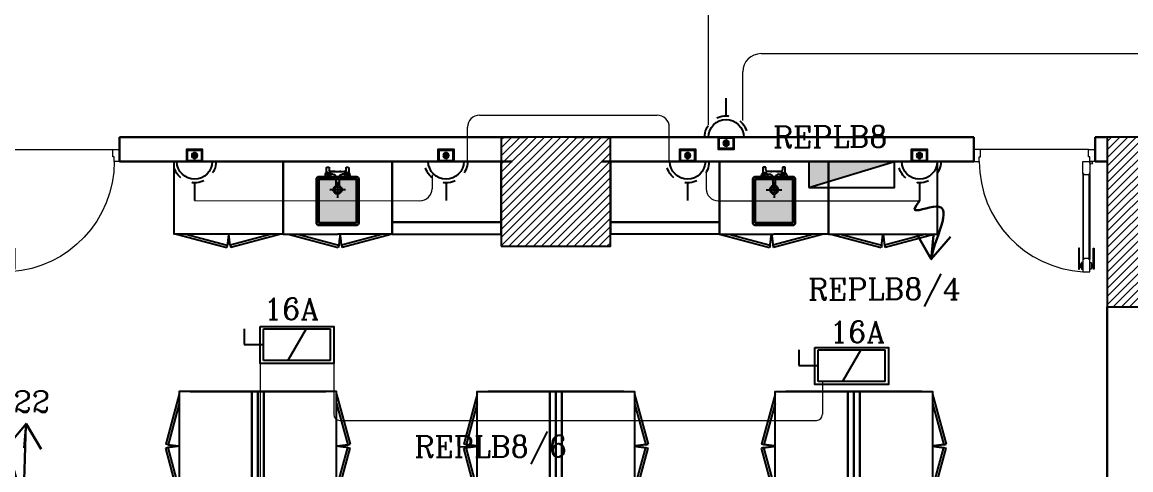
# Model space of a CAD drawing. Extents: x 1315 to 1416, y 473 to 837.
# Drawn here: x 1329.28 to 1338.43, y 679.48 to 683.18 of the extents above; entities that cross this region are included whole.
import ezdxf

# ---------------------------------------------------------------- set-up
doc = ezdxf.new("R2010")
doc.units = 0
doc.header["$MEASUREMENT"] = 0
doc.linetypes.add('ACAD_ISO02W100', pattern=[15, 12, -3])
doc.linetypes.add('DASHED', pattern=[19.05, 12.7, -6.35])
doc.layers.get('0').update_dxf_attribs({"color": 252, "linetype": 'CONTINUOUS', "lineweight": 30})
for name, color, linetype in [('-FUR', 252, 'CONTINUOUS'), ('E-SOCKETS', 6, 'CONTINUOUS'), ('E-WIRING', 3, 'CONTINUOUS'), ('ELE', 2, 'CONTINUOUS'), ('SAN', 252, 'CONTINUOUS'), ('WIRING', 4, 'CONTINUOUS')]:
    doc.layers.add(name, color=color, linetype=linetype)
for name, color, linetype, lineweight in [('Column', 252, 'CONTINUOUS', 25), ('DOOR', 252, 'CONTINUOUS', 9), ('hatch', 252, 'CONTINUOUS', 9), ('Wall', 252, 'CONTINUOUS', 30), ('WIRRING', 3, 'CONTINUOUS', 5)]:
    doc.layers.add(name, color=color, linetype=linetype, lineweight=lineweight)
doc.styles.add('ARIAL', font='arial.ttf')
doc.styles.add('E80', font='romanc.shx')
doc.dimstyles.new('DIM-100-IN', dxfattribs={"dimtxt": 0.22, "dimasz": 0.1, "dimexe": 0.15, "dimexo": 0.15, "dimgap": 0, "dimtad": 0, "dimrnd": 0.05, "dimzin": 1, "dimdsep": 46, "dimtxsty": 'ARIAL', "dimblk": 'DOT', "dimcen": 0.2, "dimclrd": 256, "dimclre": 256, "dimclrt": 23, "dimadec": 0, "dimazin": 0, "dimtfac": 1, "dimtmove": 2, "dimatfit": 2, "dimldrblk": 'OPEN90', "dimfxl": 0.15, "dimfxlon": 1, "dimtolj": 1, "dimtzin": 0, "dimlwe": -1, "dimarcsym": 0})

# ---------------------------------------------------------------- blocks, each defined once
blk = doc.blocks.new('d3')
at = {"layer": 'DOOR'}
for p, q in [((45.6622, -61.5054), (45.6622, -60.8055)), ((45.6672, -60.8055), (45.6672, -61.5054)), ((45.7138, -60.8055), (45.7138, -61.5054)), ((45.7188, -61.5054), (45.7188, -60.8055)), ((45.6738, -61.711), (46.5627, -61.711))]:
    blk.add_line(p, q, dxfattribs=at)
for points in [[(45.6343, -60.8945), (45.6263, -60.8945), (45.6263, -60.7222), (45.6343, -60.7222)], [(45.6461, -60.74), (45.6396, -60.74), (45.6396, -60.7602), (45.6461, -60.7602)], [(45.6672, -60.8), (45.6672, -60.8111), (45.7138, -60.8111), (45.7138, -60.8), (45.7183, -60.8), (45.7183, -60.7), (45.7183, -60.7), (45.6627, -60.7), (45.6627, -60.8)], [(45.7349, -60.74), (45.7414, -60.74), (45.7414, -60.7602), (45.7349, -60.7602)], [(45.7466, -60.8945), (45.7547, -60.8945), (45.7547, -60.7222), (45.7466, -60.7222)], [(45.6672, -61.511), (45.6672, -61.4999), (45.7138, -61.4999), (45.7138, -61.511), (45.7183, -61.511), (45.7183, -61.611), (45.7183, -61.611), (45.6627, -61.611), (45.6627, -61.511)], [(45.6183, -61.711), (45.6183, -61.611), (45.6627, -61.611), (45.6627, -61.6489), (45.6738, -61.6489), (45.6738, -61.711)], [(46.6183, -61.711), (46.6183, -61.611), (46.5737, -61.611), (46.5737, -61.6489), (46.5626, -61.6489), (46.5627, -61.711)]]:
    blk.add_lwpolyline(points, close=True, dxfattribs=at)
for points in [[(45.6343, -60.7403, -1), (45.6396, -60.7403), (45.6396, -60.7403), (45.6396, -60.7599), (45.6396, -60.7599, -1), (45.6343, -60.7599), (45.6343, -60.7599)], [(45.7466, -60.7403, 1), (45.7414, -60.7403), (45.7414, -60.7403), (45.7414, -60.7599), (45.7414, -60.7599, 1), (45.7466, -60.7599), (45.7466, -60.7599)], [(45.6672, -60.8105), (45.6672, -60.8105, -1), (45.6672, -60.8006)], [(45.7138, -60.8105), (45.7138, -60.8105, 1), (45.7138, -60.8006)], [(45.6672, -61.5005), (45.6672, -61.5005, 1), (45.6672, -61.5104)], [(45.7138, -61.5005), (45.7138, -61.5005, -1), (45.7138, -61.5104)]]:
    blk.add_lwpolyline(points, format="xyb", close=True, dxfattribs=at)
for points in [[(45.6516, -60.7674), (45.6461, -60.7674), (45.6461, -60.7329), (45.6516, -60.7329)], [(45.6627, -60.7778), (45.6516, -60.7778), (45.6516, -60.7222), (45.6627, -60.7222)], [(45.7183, -60.7778), (45.7294, -60.7778), (45.7294, -60.7222), (45.7183, -60.7222)], [(45.7294, -60.7674), (45.7349, -60.7674), (45.7349, -60.7329), (45.7294, -60.7329)]]:
    blk.add_lwpolyline(points, dxfattribs=at)
blk.add_circle((45.6516, -61.5999), 0.0111, dxfattribs=at)
blk.add_arc((45.6609, -61.611), 0.9128, 360, 86.39768, dxfattribs=at)
blk = doc.blocks.new('YY5Y5')
at = {"layer": 'SAN', "color": 1}
for p, q in [((434.16, 537.56), (433.7, 538.02)), ((433.83, 542.04), (433.83, 538.56)), ((435.73, 542.41), (434.2, 542.41)), ((435.58, 537.56), (436.04, 538.02)), ((435.73, 540.55), (435.73, 542.41)), ((436.72, 537.65), (438.25, 537.65)), ((446.18, 539.55), (436.73, 539.55)), ((443.04, 539.55), (446.16, 539.55)), ((444.65, 537.65), (446.18, 537.65)), ((447.32, 537.56), (446.86, 538.02)), ((447.16, 542.41), (447.16, 540.55)), ((448.69, 542.41), (447.16, 542.41)), ((448.74, 537.56), (449.2, 538.02)), ((449.07, 538.56), (449.07, 542.04)), ((434.16, 536.15), (433.7, 535.69)), ((435.58, 536.15), (436.04, 535.69)), ((440.5, 535.4), (440.5, 528.74)), ((442.4, 528.74), (442.4, 535.4)), ((447.32, 536.15), (446.86, 535.69)), ((448.74, 536.15), (449.2, 535.69)), ((440.87, 528.36), (442.03, 528.36))]:
    blk.add_line(p, q, dxfattribs=at)
at = {"layer": 'SAN', "color": 1, "linetype": 'Continuous'}
blk.add_line((439.23, 539.55), (439.86, 539.55), dxfattribs=at)
at = {"layer": 'SAN', "color": 2, "linetype": 'DASHED'}
for points in [[(441.45, 532.42), (441.45, 521.63)], [(436.06, 527.03), (446.84, 527.03)]]:
    blk.add_lwpolyline(points, dxfattribs=at)
at = {"layer": 'SAN', "color": 1}
for centre, radius in [((434.87, 536.85), 2), ((434.87, 536.85), 1), ((434.87, 536.85), 0.8), ((448.03, 536.85), 2), ((448.03, 536.85), 1), ((448.03, 536.85), 0.8)]:
    blk.add_circle(centre, radius, dxfattribs=at)
for centre, radius, start, end in [((434.2, 542.04), 0.375, 90, 180), ((436.73, 540.55), 1, 180, 270), ((438.25, 535.4), 2.25, 0, 90), ((444.65, 535.4), 2.25, 90, 180), ((446.16, 540.55), 1, 270, 0), ((448.69, 542.04), 0.375, 0, 90), ((441.45, 527.03), 2.86, 109.43194, 70.56806), ((441.45, 527.03), 2.08, 117.27647, 62.72353), ((440.87, 528.74), 0.375, 180, 270), ((442.03, 528.74), 0.375, 270, 360)]:
    blk.add_arc(centre, radius, start, end, dxfattribs=at)
blk = doc.blocks.new('fd')
at = {"layer": '-FUR'}
h = blk.add_hatch(color=254, dxfattribs=at)
h.paths.add_polyline_path([(1322.6636, 576.6994), (1322.3536, 576.6994), (1322.3536, 577.0594), (1322.6636, 577.0594)], flags=16)
edge = h.paths.add_edge_path()
edge.add_line((1322.6636, 576.6794), (1322.3536, 576.6794))
edge.add_arc((1322.3536, 576.6994), 0.02, 180, 270, ccw=False)
edge.add_line((1322.3336, 576.6994), (1322.3336, 577.0594))
edge.add_arc((1322.3536, 577.0594), 0.02, 90, 180, ccw=False)
edge.add_line((1322.3536, 577.0794), (1322.6636, 577.0794))
edge.add_arc((1322.6636, 577.0594), 0.02, 0, 90, ccw=False)
edge.add_line((1322.6836, 577.0594), (1322.6836, 576.6994))
edge.add_arc((1322.6636, 576.6994), 0.02, -90, 0, ccw=False)
blk.add_hatch(color=253, dxfattribs=at).paths.add_polyline_path([(1322.6636, 577.0594), (1322.6636, 576.6994), (1322.3536, 576.6994), (1322.3536, 577.0594)])
h = blk.add_hatch(color=251, dxfattribs=at)
h.paths.add_polyline_path([(1322.6337, 577.0294), (1322.6636, 577.0594), (1322.6636, 576.6994), (1322.6336, 576.7294)])
h.paths.add_polyline_path([(1322.6336, 576.7294), (1322.6636, 576.6994), (1322.3536, 576.6994), (1322.3836, 576.7294)])
h = blk.add_hatch(color=252, dxfattribs=at)
h.paths.add_polyline_path([(1322.3836, 577.0294), (1322.3536, 577.0594), (1322.6636, 577.0594), (1322.6337, 577.0294)])
h.paths.add_polyline_path([(1322.3836, 576.7294), (1322.3536, 576.6994), (1322.3536, 577.0594), (1322.3836, 577.0294)])
for p, q in [((1322.4784, 577.2056), (1322.0597, 577.2056)), ((1322.4784, 577.2056), (1322.9597, 577.2056)), ((1322.0597, 576.6056), (1322.5097, 576.6056)), ((1322.9597, 576.6056), (1322.5097, 576.6056))]:
    blk.add_line(p, q, dxfattribs=at)
at = {"layer": '-FUR', "linetype": 'ACAD_ISO02W100'}
for p, q in [((1322.0597, 577.2056), (1322.5097, 577.2056)), ((1322.9597, 577.2056), (1322.5097, 577.2056)), ((1322.0997, 576.6056), (1322.5133, 576.4948)), ((1322.177, 576.6056), (1322.5185, 576.5141)), ((1322.8824, 576.6056), (1322.541, 576.5141)), ((1322.9597, 576.6056), (1322.5462, 576.4948)), ((1322.5185, 576.5141), (1322.5133, 576.4948)), ((1322.541, 576.5141), (1322.5462, 576.4948))]:
    blk.add_line(p, q, dxfattribs=at)
for centre, start, end in [((1324.045, 576.3727), 171.26112, 174.70691), ((1321.0144, 576.3727), 5.29309, 8.73888)]:
    blk.add_arc(centre, 1.5331, start, end, dxfattribs=at)
for p, q in [((1322.0597, 577.2056), (1322.0597, 576.6056)), ((1322.9597, 577.2056), (1322.9597, 576.6056))]:
    blk.add_line(p, q)
blk.add_lwpolyline([(1322.6636, 576.6794), (1322.3536, 576.6794, -0.414214), (1322.3336, 576.6994), (1322.3336, 577.0594, -0.414214), (1322.3536, 577.0794), (1322.6636, 577.0794, -0.414214), (1322.6836, 577.0594), (1322.6836, 576.6994, -0.414214)], format="xyb", close=True)
blk.add_lwpolyline([(1322.6636, 576.6794), (1322.3536, 576.6794, -0.414214), (1322.3336, 576.6994), (1322.3336, 577.0594, -0.414214), (1322.3536, 577.0794), (1322.6636, 577.0794, -0.414214), (1322.6836, 577.0594), (1322.6836, 576.6994, -0.414214)], format="xyb", close=True)
blk.add_lwpolyline([(1322.6636, 576.6994), (1322.3536, 576.6994), (1322.3536, 577.0594), (1322.6636, 577.0594)], close=True)
at = {"extrusion": (0, 0, -1), "xscale": 0.0121000000000322, "yscale": 0.0121000000000322, "zscale": -0.0121}
blk.add_blockref('YY5Y5', (-1327.8502, 570.5947), dxfattribs=at)
blk = doc.blocks.new('juy')
blk.add_line((1322.9597, 577.2056), (1322.9597, 576.6056))
blk.add_blockref('fd', (0, 0))
blk = doc.blocks.new('5')
at = {"layer": '-FUR', "linetype": 'ACAD_ISO02W100'}
for p, q in [((41999.7885, -66320.4478), (42000.6885, -66320.4478)), ((41999.8085, -66321.0478), (42000.2221, -66321.1587)), ((41999.8858, -66321.0478), (42000.2273, -66321.1393)), ((42000.5913, -66321.0478), (42000.2498, -66321.1393)), ((42000.6685, -66321.0478), (42000.255, -66321.1587)), ((42000.2273, -66321.1393), (42000.2221, -66321.1587)), ((42000.2498, -66321.1393), (42000.255, -66321.1587))]:
    blk.add_line(p, q, dxfattribs=at)
at = {"layer": '-FUR'}
blk.add_lwpolyline([(41999.7885, -66320.4478), (42000.6885, -66320.4478), (42000.6885, -66321.0478), (41999.7885, -66321.0478)], close=True, dxfattribs=at)
at = {"layer": '-FUR', "linetype": 'ACAD_ISO02W100'}
for centre, start, end in [((42001.7538, -66321.2808), 171.26112, 174.70691), ((41998.7233, -66321.2808), 5.29309, 8.73888)]:
    blk.add_arc(centre, 1.5331, start, end, dxfattribs=at)
blk = doc.blocks.new('ba7es')
at = {"layer": '-FUR', "linetype": 'ACAD_ISO02W100'}
blk.add_line((1323.8895, 576.6578), (1322.9895, 576.6578), dxfattribs=at)
for p, q in [((1323.8895, 577.2578), (1322.9895, 577.2578)), ((1322.9895, 577.2578), (1322.9895, 576.6578)), ((1323.8895, 576.6578), (1323.8895, 577.2578)), ((1322.9895, 576.6578), (1322.9895, 576.7578)), ((1322.9895, 576.7578), (1323.8895, 576.7578))]:
    blk.add_line(p, q)
blk = doc.blocks.new('LAB1')
h = blk.add_hatch(color=256)
h.set_gradient(color1=(255, 191, 127), color2=(255, 181, 107), one_color=1, tint=0.71)
edge = h.paths.add_edge_path(flags=16)
edge.add_line((996.4237, 478.6412), (996.7337, 478.6412))
edge.add_arc((996.7337, 478.6612), 0.02, 270, 360)
edge.add_line((996.7537, 478.6612), (996.7537, 479.0212))
edge.add_arc((996.7337, 479.0212), 0.02, 360, 450)
edge.add_line((996.7337, 479.0412), (996.4237, 479.0412))
edge.add_arc((996.4237, 479.0212), 0.02, 450, 540)
edge.add_line((996.4037, 479.0212), (996.4037, 478.6612))
edge.add_arc((996.4237, 478.6612), 0.02, 540, 630)
edge = h.paths.add_edge_path()
edge.add_arc((996.6583, 479.0524), 0.0242, 180, 540, ccw=False)
edge = h.paths.add_edge_path(flags=16)
edge.add_arc((996.6583, 479.0524), 0.0121, 180, 540, ccw=False)
edge = h.paths.add_edge_path(flags=16)
edge.add_arc((996.6583, 479.0524), 0.00968, 180, 540, ccw=False)
edge = h.paths.add_edge_path(flags=16)
edge.add_line((996.6669, 479.0439), (996.6724, 479.0383))
edge = h.paths.add_edge_path(flags=16)
edge.add_line((996.6669, 479.061), (996.6724, 479.0665))
edge = h.paths.add_edge_path(flags=16)
edge.add_line((996.6498, 479.0439), (996.6442, 479.0383))
edge = h.paths.add_edge_path(flags=16)
edge.add_line((996.6498, 479.061), (996.6442, 479.0665))
h = blk.add_hatch(color=256)
h.set_gradient(color1=(255, 191, 127), color2=(255, 181, 107), one_color=1, tint=0.71)
edge = h.paths.add_edge_path(flags=16)
edge.add_line((996.4237, 478.6412), (996.7337, 478.6412))
edge.add_arc((996.7337, 478.6612), 0.02, 270, 360)
edge.add_line((996.7537, 478.6612), (996.7537, 479.0212))
edge.add_arc((996.7337, 479.0212), 0.02, 360, 450)
edge.add_line((996.7337, 479.0412), (996.4237, 479.0412))
edge.add_arc((996.4237, 479.0212), 0.02, 450, 540)
edge.add_line((996.4037, 479.0212), (996.4037, 478.6612))
edge.add_arc((996.4237, 478.6612), 0.02, 540, 630)
edge = h.paths.add_edge_path()
edge.add_arc((996.4991, 479.0524), 0.0242, 180, 540, ccw=False)
edge = h.paths.add_edge_path(flags=16)
edge.add_arc((996.4991, 479.0524), 0.0121, 180, 540, ccw=False)
edge = h.paths.add_edge_path(flags=16)
edge.add_arc((996.4991, 479.0524), 0.00968, 180, 540, ccw=False)
edge = h.paths.add_edge_path(flags=16)
edge.add_line((996.5076, 479.0439), (996.5132, 479.0383))
edge = h.paths.add_edge_path(flags=16)
edge.add_line((996.5076, 479.061), (996.5132, 479.0665))
edge = h.paths.add_edge_path(flags=16)
edge.add_line((996.4905, 479.0439), (996.485, 479.0383))
edge = h.paths.add_edge_path(flags=16)
edge.add_line((996.4905, 479.061), (996.485, 479.0665))
h = blk.add_hatch(color=256)
h.set_gradient(color1=(255, 191, 127), color2=(255, 181, 107), one_color=1, tint=0.71)
h.paths.add_polyline_path([(996.4237, 478.6612), (996.7337, 478.6612), (996.7337, 479.0212), (996.4237, 479.0212)], flags=0)
edge = h.paths.add_edge_path(flags=17)
edge.add_line((996.4237, 478.6412), (996.7337, 478.6412))
edge.add_arc((996.7337, 478.6612), 0.02, 270, 360)
edge.add_line((996.7537, 478.6612), (996.7537, 479.0212))
edge.add_arc((996.7337, 479.0212), 0.02, 360, 450)
edge.add_line((996.7337, 479.0412), (996.4237, 479.0412))
edge.add_arc((996.4237, 479.0212), 0.02, 450, 540)
edge.add_line((996.4037, 479.0212), (996.4037, 478.6612))
edge.add_arc((996.4237, 478.6612), 0.02, 540, 630)
edge = h.paths.add_edge_path(flags=0)
edge.add_line((996.5902, 478.9542), (996.5902, 479.0348))
edge = h.paths.add_edge_path(flags=0)
edge.add_line((996.5672, 479.0348), (996.5672, 478.9542))
edge = h.paths.add_edge_path(flags=0)
edge.add_line((996.5787, 478.9988), (996.5787, 478.8683))
edge = h.paths.add_edge_path(flags=0)
edge.add_line((996.5134, 478.9335), (996.644, 478.9335))
edge = h.paths.add_edge_path(flags=0)
edge.add_arc((996.5787, 478.9335), 0.0346, 109.43194, 430.56806, ccw=False)
edge = h.paths.add_edge_path(flags=0)
edge.add_arc((996.5787, 478.9335), 0.0251, 117.27647, 422.72353, ccw=False)
edge = h.paths.add_edge_path(flags=0)
edge.add_arc((996.5857, 478.9542), 0.00454, 270, 360, ccw=False)
edge = h.paths.add_edge_path(flags=0)
edge.add_arc((996.5717, 478.9542), 0.00454, 180, 270, ccw=False)
edge = h.paths.add_edge_path(flags=0)
edge.add_line((996.5717, 478.9497), (996.5857, 478.9497))
edge = h.paths.add_edge_path(flags=16)
edge.add_arc((996.6583, 479.0524), 0.0121, 180, 540, ccw=False)
edge = h.paths.add_edge_path(flags=16)
edge.add_line((996.5076, 479.0439), (996.5132, 479.0383))
edge = h.paths.add_edge_path(flags=16)
edge.add_line((996.4905, 479.0439), (996.485, 479.0383))
edge = h.paths.add_edge_path(flags=16)
edge.add_line((996.6669, 479.0439), (996.6724, 479.0383))
edge = h.paths.add_edge_path(flags=16)
edge.add_line((996.6498, 479.0439), (996.6442, 479.0383))
h = blk.add_hatch(color=256)
h.set_gradient(color1=(255, 191, 127), color2=(255, 181, 107), one_color=1, tint=0.71)
edge = h.paths.add_edge_path(flags=17)
edge.add_line((996.4237, 478.6412), (996.7337, 478.6412))
edge.add_arc((996.7337, 478.6612), 0.02, 270, 360)
edge.add_line((996.7537, 478.6612), (996.7537, 479.0212))
edge.add_arc((996.7337, 479.0212), 0.02, 360, 450)
edge.add_line((996.7337, 479.0412), (996.4237, 479.0412))
edge.add_arc((996.4237, 479.0212), 0.02, 450, 540)
edge.add_line((996.4037, 479.0212), (996.4037, 478.6612))
edge.add_arc((996.4237, 478.6612), 0.02, 540, 630)
h.paths.add_polyline_path([(996.4237, 478.6612), (996.7337, 478.6612), (996.7337, 479.0212), (996.4237, 479.0212)], flags=0)
edge = h.paths.add_edge_path(flags=0)
edge.add_line((996.5902, 478.9542), (996.5902, 479.0348))
edge = h.paths.add_edge_path(flags=0)
edge.add_line((996.5672, 479.0348), (996.5672, 478.9542))
edge = h.paths.add_edge_path(flags=0)
edge.add_line((996.5787, 478.9988), (996.5787, 478.8683))
edge = h.paths.add_edge_path(flags=0)
edge.add_line((996.5134, 478.9335), (996.644, 478.9335))
edge = h.paths.add_edge_path(flags=0)
edge.add_arc((996.5787, 478.9335), 0.0346, 109.43194, 430.56806, ccw=False)
edge = h.paths.add_edge_path(flags=0)
edge.add_arc((996.5787, 478.9335), 0.0251, 117.27647, 422.72353, ccw=False)
edge = h.paths.add_edge_path(flags=0)
edge.add_arc((996.5857, 478.9542), 0.00454, 270, 360, ccw=False)
edge = h.paths.add_edge_path(flags=0)
edge.add_arc((996.5717, 478.9542), 0.00454, 180, 270, ccw=False)
edge = h.paths.add_edge_path(flags=0)
edge.add_line((996.5717, 478.9497), (996.5857, 478.9497))
edge = h.paths.add_edge_path(flags=16)
edge.add_arc((996.6583, 479.0524), 0.0121, 180, 540, ccw=False)
edge = h.paths.add_edge_path(flags=16)
edge.add_line((996.5076, 479.0439), (996.5132, 479.0383))
edge = h.paths.add_edge_path(flags=16)
edge.add_line((996.4905, 479.0439), (996.485, 479.0383))
edge = h.paths.add_edge_path(flags=16)
edge.add_line((996.6669, 479.0439), (996.6724, 479.0383))
edge = h.paths.add_edge_path(flags=16)
edge.add_line((996.6498, 479.0439), (996.6442, 479.0383))
h = blk.add_hatch(color=256)
h.set_gradient(color1=(255, 191, 127), color2=(255, 181, 107), one_color=1, tint=0.71)
edge = h.paths.add_edge_path(flags=16)
edge.add_line((996.4237, 478.6412), (996.7337, 478.6412))
edge.add_arc((996.7337, 478.6612), 0.02, 270, 360)
edge.add_line((996.7537, 478.6612), (996.7537, 479.0212))
edge.add_arc((996.7337, 479.0212), 0.02, 360, 450)
edge.add_line((996.7337, 479.0412), (996.4237, 479.0412))
edge.add_arc((996.4237, 479.0212), 0.02, 450, 540)
edge.add_line((996.4037, 479.0212), (996.4037, 478.6612))
edge.add_arc((996.4237, 478.6612), 0.02, 540, 630)
h.paths.add_polyline_path([(996.4237, 478.6612), (996.7337, 478.6612), (996.7337, 479.0212), (996.4237, 479.0212)], flags=0)
edge = h.paths.add_edge_path(flags=17)
edge.add_line((996.4237, 478.6412), (996.7337, 478.6412))
edge.add_arc((996.7337, 478.6612), 0.02, 270, 360)
edge.add_line((996.7537, 478.6612), (996.7537, 479.0212))
edge.add_arc((996.7337, 479.0212), 0.02, 360, 450)
edge.add_line((996.7337, 479.0412), (996.4237, 479.0412))
edge.add_arc((996.4237, 479.0212), 0.02, 450, 540)
edge.add_line((996.4037, 479.0212), (996.4037, 478.6612))
edge.add_arc((996.4237, 478.6612), 0.02, 540, 630)
edge = h.paths.add_edge_path(flags=0)
edge.add_line((996.5902, 478.9542), (996.5902, 479.0348))
edge = h.paths.add_edge_path(flags=0)
edge.add_line((996.5672, 479.0348), (996.5672, 478.9542))
edge = h.paths.add_edge_path(flags=0)
edge.add_line((996.5787, 478.9988), (996.5787, 478.8683))
edge = h.paths.add_edge_path(flags=0)
edge.add_line((996.5134, 478.9335), (996.644, 478.9335))
edge = h.paths.add_edge_path(flags=0)
edge.add_arc((996.5787, 478.9335), 0.0346, 109.43194, 430.56806, ccw=False)
edge = h.paths.add_edge_path(flags=0)
edge.add_arc((996.5787, 478.9335), 0.0251, 117.27647, 422.72353, ccw=False)
edge = h.paths.add_edge_path(flags=0)
edge.add_arc((996.5857, 478.9542), 0.00454, 270, 360, ccw=False)
edge = h.paths.add_edge_path(flags=0)
edge.add_arc((996.5717, 478.9542), 0.00454, 180, 270, ccw=False)
edge = h.paths.add_edge_path(flags=0)
edge.add_line((996.5717, 478.9497), (996.5857, 478.9497))
edge = h.paths.add_edge_path(flags=16)
edge.add_arc((996.4991, 479.0524), 0.0121, 180, 540, ccw=False)
edge = h.paths.add_edge_path(flags=16)
edge.add_arc((996.6583, 479.0524), 0.0121, 180, 540, ccw=False)
edge = h.paths.add_edge_path(flags=16)
edge.add_line((996.5076, 479.0439), (996.5132, 479.0383))
edge = h.paths.add_edge_path(flags=16)
edge.add_line((996.4905, 479.0439), (996.485, 479.0383))
edge = h.paths.add_edge_path(flags=16)
edge.add_line((996.6669, 479.0439), (996.6724, 479.0383))
edge = h.paths.add_edge_path(flags=16)
edge.add_line((996.6498, 479.0439), (996.6442, 479.0383))
h = blk.add_hatch(color=256)
h.set_gradient(color1=(255, 191, 127), color2=(255, 181, 107), one_color=1, tint=0.71)
edge = h.paths.add_edge_path(flags=16)
edge.add_line((996.4237, 478.6412), (996.7337, 478.6412))
edge.add_arc((996.7337, 478.6612), 0.02, 270, 360)
edge.add_line((996.7537, 478.6612), (996.7537, 479.0212))
edge.add_arc((996.7337, 479.0212), 0.02, 360, 450)
edge.add_line((996.7337, 479.0412), (996.4237, 479.0412))
edge.add_arc((996.4237, 479.0212), 0.02, 450, 540)
edge.add_line((996.4037, 479.0212), (996.4037, 478.6612))
edge.add_arc((996.4237, 478.6612), 0.02, 540, 630)
edge = h.paths.add_edge_path(flags=0)
edge.add_line((996.5902, 478.9542), (996.5902, 479.0348))
edge = h.paths.add_edge_path()
edge.add_arc((996.6174, 479.0348), 0.0272, 450, 540, ccw=False)
h = blk.add_hatch(color=256)
h.set_gradient(color1=(255, 191, 127), color2=(255, 181, 107), one_color=1, tint=0.71)
edge = h.paths.add_edge_path(flags=16)
edge.add_line((996.4237, 478.6412), (996.7337, 478.6412))
edge.add_arc((996.7337, 478.6612), 0.02, 270, 360)
edge.add_line((996.7537, 478.6612), (996.7537, 479.0212))
edge.add_arc((996.7337, 479.0212), 0.02, 360, 450)
edge.add_line((996.7337, 479.0412), (996.4237, 479.0412))
edge.add_arc((996.4237, 479.0212), 0.02, 450, 540)
edge.add_line((996.4037, 479.0212), (996.4037, 478.6612))
edge.add_arc((996.4237, 478.6612), 0.02, 540, 630)
edge = h.paths.add_edge_path(flags=0)
edge.add_line((996.5672, 479.0348), (996.5672, 478.9542))
edge = h.paths.add_edge_path()
edge.add_arc((996.5399, 479.0348), 0.0272, 360, 450, ccw=False)
for p, q in [((991.7585, 477.2673), (992.8785, 477.2673)), ((992.2685, 477.2673), (992.3685, 477.2673)), ((992.2685, 477.2673), (992.2685, 472.6653)), ((992.3185, 477.2673), (992.3185, 471.6492)), ((992.3685, 472.6658), (992.3685, 477.2673)), ((995.3376, 477.2673), (994.2176, 477.2673)), ((994.8276, 477.2673), (994.7276, 477.2673)), ((994.7276, 472.6658), (994.7276, 477.2673)), ((994.7776, 477.2673), (994.7776, 471.6492)), ((994.8276, 477.2673), (994.8276, 472.6653)), ((997.7967, 477.2673), (996.6767, 477.2673)), ((997.2867, 477.2673), (997.1867, 477.2673)), ((997.1867, 472.6658), (997.1867, 477.2673)), ((997.2367, 477.2673), (997.2367, 471.6492)), ((997.2867, 477.2673), (997.2867, 472.6653))]:
    blk.add_line(p, q)
for name, p in [('5', (-41008.1609, 66799.6152)), ('juy', (-329.5321, -98.0382)), ('ba7es', (-327.7619, -98.0904))]:
    blk.add_blockref(name, p)
at = {"xscale": -1}
for name, p in [('ba7es', (2317.3171, -98.0904)), ('juy', (2319.0873, -98.0382)), ('5', (42997.7162, 66799.6152))]:
    blk.add_blockref(name, p, dxfattribs=at)
for p, rotation in [((67312.7164, -41523.4212), 270), ((-65328.0793, 42477.0559), 90)]:
    blk.add_blockref('5', p, dxfattribs=dict(at, rotation=rotation))
for p, rotation in [((67315.1755, 42477.0559), 270), ((-65325.6202, -41523.4212), 90), ((67317.6346, 42477.0559), 270), ((-65323.1611, -41523.4212), 90)]:
    blk.add_blockref('5', p, dxfattribs=dict(rotation=rotation))
blk = doc.blocks.new('_Dot')
at = {"color": 0, "linetype": 'ByBlock', "lineweight": -2}
blk.add_line((-0.5, 0), (-1, 0), dxfattribs=at)
at = {"color": 0, "linetype": 'ByBlock', "const_width": 0.5}
blk.add_lwpolyline([(-0.25, 0, 1), (0.25, 0, 1)], format="xyb", close=True, dxfattribs=at)
blk = doc.blocks.new('220v wp')
at = {"layer": 'E-SOCKETS'}
blk.add_hatch(color=2, dxfattribs=at).paths.add_polyline_path([(384917, 119867, 1), (384851, 119867, 1)])
at = {"layer": 'E-SOCKETS', "color": 2}
for p, q in [((384884, 120186), (384884, 120393)), ((385134, 119936), (384634, 119936)), ((385126, 119936), (384642, 119936))]:
    blk.add_line(p, q, dxfattribs=at)
for points in [[(384789, 119936), (384978, 119936), (384978, 119798), (384789, 119798)], [(384798, 119927), (384969, 119927), (384969, 119807), (384798, 119807)]]:
    blk.add_lwpolyline(points, close=True, dxfattribs=at)
blk.add_circle((384884, 119867), 33.1, dxfattribs=at)
at = {"layer": 'E-SOCKETS', "color": 7, "linetype": 'DASHED'}
blk.add_arc((384884, 119936), 250, 0, 180, dxfattribs=at)
at = {"layer": 'E-SOCKETS', "color": 2}
blk.add_arc((384884, 119936), 207, 0, 180, dxfattribs=at)
blk = doc.blocks.new('0PB')
at = {"layer": 'ELE'}
blk.add_hatch(color=256, dxfattribs=at).paths.add_polyline_path([(0.3, -0.075), (0.3, 0.1081), (-0.3, -0.075)])
at = {"layer": 'ELE', "color": 5}
blk.add_line((0.3, 0.1081), (-0.3, -0.075), dxfattribs=at)
at = {"layer": 'ELE', "color": 1}
blk.add_lwpolyline([(0.3, 0.1081), (-0.3, 0.1081), (-0.3, -0.075), (0.3, -0.075)], close=True, dxfattribs=at)
blk = doc.blocks.new('LOAD BREAK SWITCH IP')
at = {"layer": 'E-SOCKETS', "color": 6}
for p, q in [((1958.3192, -128.1367), (1958.3192, -128.2674)), ((1958.4787, -128.1367), (1959.0313, -128.1367)), ((1958.4787, -128.3981), (1958.4787, -128.1367)), ((1959.0313, -128.3981), (1959.0313, -128.1367)), ((1958.3192, -128.2674), (1958.4787, -128.2674)), ((1959.0313, -128.3981), (1958.4787, -128.3981))]:
    blk.add_line(p, q, dxfattribs=at)
at = {"layer": 'E-SOCKETS', "color": 3}
blk.add_line((1958.8305, -128.1367), (1958.6795, -128.3981), dxfattribs=at)
at = {"layer": 'E-SOCKETS', "color": 7}
blk.add_lwpolyline([(1958.4509, -128.118), (1959.0586, -128.118), (1959.0586, -128.4243), (1958.4509, -128.4243)], close=True, dxfattribs=at)

msp = doc.modelspace()

# ---------------------------------------------------------------- hatches: boundary and pattern name
at = {"layer": 'hatch'}
h = msp.add_hatch(dxfattribs=at)
h.set_pattern_fill('ANSI31', color=256, scale=0.015, style=0)
h.set_pattern_definition([(45, (1560.66848, 359.10702), (-0.0336759605, 0.0336759605), [])])
h.paths.add_polyline_path([(1333.2363, 681.3291), (1334.1363, 681.3291), (1334.1363, 682.2291), (1333.2363, 682.2291)])
h = msp.add_hatch(dxfattribs=at)
h.set_pattern_fill('ANSI31', color=256, scale=0.015, style=0)
h.set_pattern_definition([(45, (1560.84348, 358.30702), (-0.0336759605, 0.0336759605), [])])
h.paths.add_polyline_path([(1338.2363, 680.8291), (1338.6863, 680.8291), (1338.6863, 682.2291), (1338.2363, 682.2291)])

# ---------------------------------------------------------------- linework, layer by layer
at = {"layer": 'Column'}
for points in [[(1333.2363, 681.3291), (1334.1363, 681.3291), (1334.1363, 682.2291), (1333.2363, 682.2291)], [(1338.2363, 680.8291), (1338.6863, 680.8291), (1338.6863, 682.2291), (1338.2363, 682.2291)]]:
    msp.add_lwpolyline(points, close=True, dxfattribs=at)
at = {"layer": 'Wall', "linetype": 'Continuous'}
for p, q in [((1333.4363, 682.2291), (1330.0863, 682.2291)), ((1330.0863, 682.0291), (1330.0863, 682.2291)), ((1330.0863, 682.0291), (1330.0863, 682.2291)), ((1330.0863, 682.0291), (1330.0863, 682.2291)), ((1333.8363, 682.2291), (1337.1363, 682.2291)), ((1337.1363, 682.0291), (1337.1363, 682.2291)), ((1338.1363, 682.2291), (1338.2363, 682.2291)), ((1338.1363, 682.0291), (1338.1363, 682.2291)), ((1333.3254, 682.0291), (1330.0863, 682.0291)), ((1334.0662, 682.0291), (1337.1363, 682.0291)), ((1338.1363, 682.0291), (1338.2363, 682.0291))]:
    msp.add_line(p, q, dxfattribs=at)
msp.add_lwpolyline([(1338.2363, 680.8291), (1338.2363, 673.9291)], dxfattribs=at)
at = {"layer": 'WIRRING', "color": 3}
for p, q in [((1334.9452, 682.3288), (1334.9452, 684.0516)), ((1332.9566, 682.0291), (1332.9566, 682.3115)), ((1334.6226, 682.0291), (1334.6226, 682.3115)), ((1332.6644, 681.9193), (1332.6644, 681.8043)), ((1334.9266, 681.9366), (1334.9266, 681.8041))]:
    msp.add_line(p, q, dxfattribs=at)
at = {"layer": 'WIRRING', "linetype": 'Continuous'}
for p, q in [((1335.3797, 682.9191), (1349.278, 682.9191)), ((1335.2297, 682.366), (1335.2297, 682.7691)), ((1331.2463, 680.3883), (1331.2463, 676.3179)), ((1331.854, 680.3883), (1331.854, 679.9415)), ((1335.8864, 680.215), (1335.8864, 679.9415))]:
    msp.add_line(p, q, dxfattribs=at)
at = {"layer": 'WIRRING'}
for p, q in [((1333.0566, 682.4115), (1334.5226, 682.4115)), ((1330.7048, 681.7062), (1332.5643, 681.7043)), ((1335.0266, 681.7041), (1336.6856, 681.7041)), ((1331.904, 679.8915), (1335.8364, 679.8915))]:
    msp.add_line(p, q, dxfattribs=at)
at = {"layer": 'WIRRING', "linetype": 'Continuous'}
msp.add_arc((1335.3797, 682.7691), 0.15, 90, 180, dxfattribs=at)
at = {"layer": 'WIRRING', "color": 3}
for centre, start, end in [((1333.0566, 682.3115), 90, 180), ((1334.5226, 682.3115), 0, 90), ((1332.5644, 681.8043), 269.94134, 0), ((1335.0266, 681.8041), 180, 270)]:
    msp.add_arc(centre, 0.1, start, end, dxfattribs=at)
at = {"layer": 'WIRRING'}
for centre, start, end in [((1331.904, 679.9415), 180, 270), ((1335.8364, 679.9415), 270, 0)]:
    msp.add_arc(centre, 0.05, start, end, dxfattribs=at)

# ---------------------------------------------------------------- block references
at = {"linetype": 'Continuous', "xscale": -1, "rotation": 180}
msp.add_blockref('d3', (1283.468, 620.4181), dxfattribs=at)
at = {"linetype": 'Continuous', "rotation": 180}
msp.add_blockref('d3', (1383.7546, 620.4181), dxfattribs=at)
at = {"color": 3}
msp.add_blockref('LAB1', (338.9087, 202.8617), dxfattribs=at)
at = {"layer": 'E-SOCKETS', "xscale": -0.0007069318784261, "yscale": 0.0007069318781987, "zscale": 0.0007069318782705}
msp.add_blockref('220v wp', (1607.1778, 597.4423), dxfattribs=at)
at = {"layer": 'E-SOCKETS', "xscale": -0.0007069318784261, "yscale": 0.0007069318781987, "zscale": 0.0007069318782705, "rotation": 180}
for p in [(1058.6181, 766.8159), (1060.6932, 766.8159), (1062.6869, 766.8159), (1064.6001, 766.8159)]:
    msp.add_blockref('220v wp', p, dxfattribs=at)
at = {"layer": 'E-WIRING', "xscale": 1.176042218903489, "yscale": 1.176042218903489, "zscale": 1.176042218903489, "rotation": 180}
msp.add_blockref('0PB', (1336.1271, 681.9409), dxfattribs=at)
at = {"layer": 'WIRRING', "linetype": 'Continuous'}
for p in [(-627.2046, 808.7847), (-622.6271, 808.6114)]:
    msp.add_blockref('LOAD BREAK SWITCH IP', p, dxfattribs=at)

# ---------------------------------------------------------------- texts
at = {"layer": 'WIRING', "color": 7, "extrusion": (5.9614e-05, -0.021173, 0.999776), "style": 'E80'}
for s, p in [('REPLB8', (1337.3934, 678.2288, -14.4061)), ('REPLB8/4', (1337.6784, 676.9716, -14.337)), ('16A', (1333.1877, 676.8215, -14.3339)), ('16A', (1337.858, 676.6173, -14.3295)), ('REPLB8/22', (1330.0078, 676.0624, -14.3191)), ('REPLB8/6', (1334.4268, 675.6806, -14.3097))]:
    msp.add_text(s, height=0.1764, dxfattribs=at).set_placement(p)

# ---------------------------------------------------------------- leaders
at = {"layer": 'WIRRING', "color": 6, "linetype": 'ByBlock', "path_type": 1}
for points in [[(1336.7844, 681.2222), (1336.8252, 681.6579), (1336.6464, 681.6364), (1336.6868, 681.7062)], [(1329.3149, 679.8638), (1329.2696, 679.3224), (1329.1429, 679.7062), (1329.0867, 679.0451)]]:
    msp.add_leader(points, dimstyle='DIM-100-IN', override={"dimasz": 0.2, "dimgap": 0.1, "dimtad": 0, "dimfxl": 1.25, "dimfxlon": 1}, dxfattribs=at)

doc.saveas('drawing.dxf')
